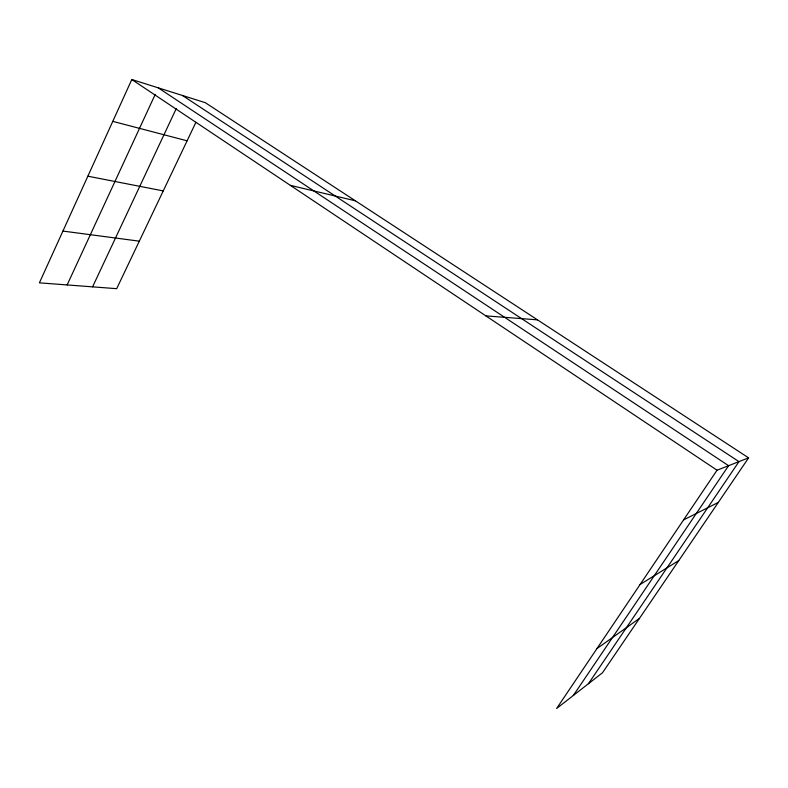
<?xml version="1.0" encoding="UTF-8"?>
<svg xmlns="http://www.w3.org/2000/svg" width="788" height="788" viewBox="0 0 788 788"><rect width="100%" height="100%" fill="white"/><g stroke="black" fill="none" stroke-linecap="round" stroke-linejoin="round"><path stroke-width="1.18" d="M748.6 457.867L717.041 470.2L556.624 708.491L602.505 672.755L748.6 457.867L205.264 102.667L131.803 79.509L39.4 282.843L116.683 288.674L195.926 122.288M67.138 284.931L155.206 94.412M92.58 286.852L176.276 108.567M573.339 695.469L728.595 465.688L158.24 87.842M588.429 683.718L738.967 461.63L182.422 95.466M596.949 648.583L639.442 618.432M640.083 584.509L678.783 560.554M683.58 519.903L718.301 502.429M485.881 315.88L537.475 319.849M62.922 231.071L139.309 241.167M87.862 176.197L163.244 190.913M290.358 185.357L355.368 200.802M112.782 121.362L187.101 140.816M131.803 79.509L717.041 470.2"/></g></svg>
